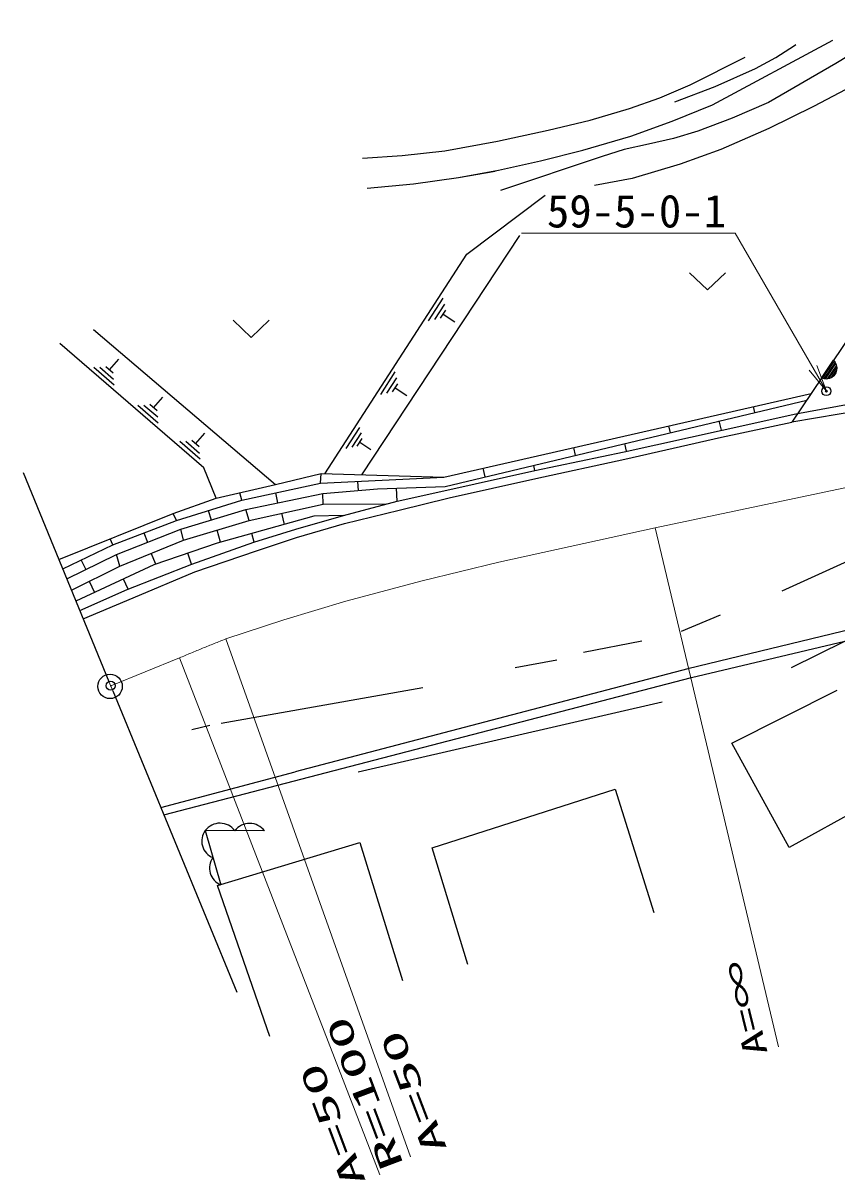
# Model space of a CAD drawing. Units: millimetres, scale not verified. Extents: x 40000 to 680000, y 20000 to 380000.
# Drawn here: x 383505 to 428817, y 267950 to 332365 of the extents above; entities that cross this region are included whole.
import ezdxf
from ezdxf.enums import TextEntityAlignment as Align

# ---------------------------------------------------------------- set-up
doc = ezdxf.new("R2010")
doc.units = ezdxf.units.MM
doc.header["$LTSCALE"] = 1000
doc.header["$PDMODE"] = 32
doc.header["$PDSIZE"] = 500
doc.linetypes.add('CHAIN', pattern=[18.5, 12, -1.5, 3.5, -1.5])
for name, color, linetype, lineweight in [('M-BGD', 7, 'Continuous', 25), ('M-BMK', 2, 'CHAIN', 13), ('M-BMK-SRVR', 3, 'Continuous', 25), ('M-STR-HTXT', 7, 'Continuous', 13)]:
    doc.layers.add(name, color=color, linetype=linetype, lineweight=lineweight)
doc.layers.add('M-OTRS', color=6, linetype='Continuous')
doc.styles.add('ＭＳ ゴシック', font='')
doc.styles.get('ＭＳ ゴシック').set_extended_font_data('MS Gothic')

# ---------------------------------------------------------------- blocks, each defined once
blk = doc.blocks.new('open_arrow')
at = {"color": 0, "linetype": 'Continuous', "lineweight": -2}
blk.add_lwpolyline([(7.5, 1.25), (0, 0), (7.5, -1.25)], dxfattribs=at)

msp = doc.modelspace()

# ---------------------------------------------------------------- linework, layer by layer
at = {"layer": 'M-BGD'}
for p, q in [((432420, 332365), (428768, 330110)), ((421883, 327824), (428588, 331422)), ((425419, 330448), (426455, 331121)), ((426455, 331121), (426536, 331178)), ((420639, 328924), (423707, 330469)), ((422038, 328843), (424289, 329836)), ((422038, 328843), (424289, 329836)), ((422038, 328843), (424289, 329836)), ((424289, 329836), (425419, 330448)), ((428768, 330110), (425014, 327937)), ((418968, 328213), (420639, 328924)), ((419801, 327976), (422038, 328843)), ((419801, 327976), (422038, 328843)), ((419801, 327976), (422038, 328843)), ((429673, 328854), (427522, 327718)), ((417273, 327605), (418968, 328213)), ((425014, 327937), (422996, 327071)), ((425014, 327937), (422996, 327071)), ((425014, 327937), (422996, 327071)), ((415078, 326968), (417273, 327605)), ((415078, 326968), (417273, 327605)), ((419638, 326898), (421883, 327824)), ((419638, 326898), (421883, 327824)), ((419638, 326898), (421883, 327824)), ((427522, 327718), (425037, 326504)), ((427522, 327718), (425037, 326504)), ((427522, 327718), (425037, 326504)), ((412743, 326409), (415078, 326968)), ((412743, 326409), (415078, 326968)), ((417352, 326076), (419638, 326898)), ((417352, 326076), (419638, 326898)), ((417352, 326076), (419638, 326898)), ((422996, 327071), (421066, 326356)), ((422996, 327071), (421066, 326356)), ((422996, 327071), (421066, 326356)), ((409928, 325793), (412743, 326409)), ((414666, 325284), (417352, 326076)), ((414666, 325284), (417352, 326076)), ((414666, 325284), (417352, 326076)), ((419727, 325948), (418336, 325632)), ((419727, 325948), (418336, 325632)), ((421066, 326356), (419727, 325948)), ((421066, 326356), (419727, 325948)), ((425037, 326504), (422361, 325321)), ((425037, 326504), (422361, 325321)), ((425037, 326504), (422361, 325321)), ((406978, 325252), (409928, 325793)), ((416971, 325322), (415751, 324937)), ((416971, 325322), (415751, 324937)), ((416971, 325322), (415751, 324937)), ((418336, 325632), (416971, 325322)), ((418336, 325632), (416971, 325322)), ((418336, 325632), (416971, 325322)), ((422361, 325321), (420092, 324520)), ((422361, 325321), (420092, 324520)), ((402411, 324851), (404609, 324993)), ((402411, 324851), (404609, 324993)), ((404609, 324993), (406978, 325252)), ((404609, 324993), (406978, 325252)), ((409983, 324169), (412322, 324693)), ((409983, 324169), (412322, 324693)), ((415751, 324937), (410093, 323038)), ((412322, 324693), (414666, 325284)), ((412322, 324693), (414666, 325284)), ((412322, 324693), (414666, 325284)), ((407757, 323773), (409983, 324169)), ((407757, 323773), (409983, 324169)), ((407757, 323773), (409787, 324129)), ((420092, 324520), (417421, 323710)), ((420092, 324520), (417421, 323710)), ((402653, 323171), (405241, 323423)), ((402653, 323171), (405241, 323423)), ((402653, 323171), (405241, 323423)), ((402653, 323171), (405241, 323423)), ((405241, 323423), (407757, 323773)), ((405241, 323423), (407757, 323773)), ((405241, 323423), (407757, 323773)), ((405241, 323423), (407757, 323773)), ((407757, 323773), (407945, 323803)), ((417421, 323710), (415312, 323323)), ((408208, 319494), (412567, 322776)), ((402369, 307213), (411159, 320534)), ((400300, 307271), (408208, 319494)), ((432541, 319421), (426306, 310138)), ((420617, 318467), (421618, 317508)), ((421618, 317508), (422617, 318469)), ((406086, 315784), (406901, 317044)), ((406972, 316712), (406418, 315856)), ((406750, 315927), (407043, 316380)), ((395198, 315819), (396199, 314859)), ((396199, 314859), (397198, 315820)), ((406896, 316153), (407551, 315730)), ((387418, 315304), (397550, 306672)), ((393558, 307594), (385546, 314522)), ((388570, 312201), (387435, 313182)), ((387774, 313207), (388546, 312540)), ((388521, 312878), (388113, 313231)), ((388317, 313055), (388827, 313645)), ((427955, 312593), (428624, 313589)), ((428042, 312593), (428657, 313509)), ((428704, 313449), (428115, 312572)), ((428188, 312552), (428750, 313389)), ((428770, 313289), (428288, 312572)), ((428388, 312591), (428789, 313189)), ((428624, 313589), (428717, 313469)), ((428717, 313469), (428776, 313342)), ((428776, 313342), (428809, 313176)), ((428809, 313176), (428802, 313036)), ((403414, 311687), (404229, 312946)), ((404300, 312614), (403746, 311758)), ((426537, 310608), (438363, 312819)), ((428101, 312552), (427955, 312593)), ((428241, 312545), (428101, 312552)), ((428408, 312578), (428241, 312545)), ((428534, 312637), (428408, 312578)), ((428782, 313049), (428514, 312651)), ((428654, 312730), (428534, 312637)), ((428762, 312890), (428654, 312730)), ((428802, 313036), (428762, 312890)), ((404077, 311829), (404371, 312283)), ((404224, 312056), (404879, 311632)), ((438617, 312242), (426306, 310138)), ((390768, 310947), (391279, 311537)), ((406932, 307084), (427383, 311742)), ((407003, 306558), (427137, 311374)), ((391022, 310094), (389887, 311075)), ((390226, 311099), (390997, 310432)), ((390973, 310771), (390564, 311124)), ((422429, 309701), (426537, 310608)), ((424160, 311008), (424239, 310681)), ((401492, 308678), (402252, 309854)), ((419544, 309558), (419458, 309937)), ((422388, 309692), (422265, 310209)), ((422402, 309308), (426306, 310138)), ((393104, 308940), (393614, 309530)), ((402319, 309544), (401802, 308745)), ((402111, 308811), (402385, 309234)), ((416975, 308493), (422429, 309701)), ((417018, 308087), (422402, 309308)), ((393357, 308086), (392222, 309067)), ((392561, 309092), (393332, 308425)), ((393308, 308763), (392899, 309117)), ((402248, 309023), (402860, 308627)), ((414272, 308297), (414173, 308733)), ((417108, 308522), (417005, 308951)), ((412005, 307444), (416975, 308493)), ((412055, 307010), (417018, 308087)), ((383505, 307332), (388284, 295707)), ((394263, 305911), (393558, 307594)), ((397550, 306672), (400104, 307277)), ((400066, 306738), (400104, 307277)), ((400104, 307277), (406932, 307084)), ((407093, 306356), (412005, 307444)), ((409229, 307091), (409117, 307582)), ((412007, 307444), (411937, 307739)), ((394263, 305911), (397550, 306672)), ((395674, 305808), (400066, 306738)), ((400066, 306738), (406932, 307084)), ((402121, 306842), (402164, 306346)), ((407234, 305937), (412055, 307010)), ((395674, 305808), (395579, 306215)), ((395906, 305288), (400194, 306177)), ((397560, 306208), (397675, 305655)), ((400194, 306177), (403246, 306440)), ((400212, 305578), (400194, 306177)), ((403246, 306440), (407003, 306558)), ((404334, 305750), (404289, 306473)), ((404334, 305750), (407093, 306356)), ((391862, 305067), (394263, 305911)), ((392040, 304661), (395674, 305808)), ((396095, 304671), (400212, 305578)), ((400212, 305578), (403732, 305590)), ((401336, 304953), (404334, 305750)), ((404453, 305248), (407234, 305937)), ((385492, 302499), (391862, 305067)), ((392040, 304661), (391862, 305067)), ((392283, 304181), (395906, 305288)), ((393817, 305222), (393977, 304699)), ((399686, 304904), (394315, 303405)), ((396095, 304671), (395906, 305288)), ((398057, 304449), (397919, 305073)), ((398696, 304179), (401336, 304953)), ((401336, 304953), (399686, 304904)), ((401409, 304507), (404453, 305248)), ((388494, 303315), (392040, 304661)), ((388700, 302778), (392283, 304181)), ((392433, 303582), (392283, 304181)), ((392433, 303582), (396095, 304671)), ((394504, 303458), (394302, 304138)), ((396349, 303454), (398696, 304179)), ((398723, 303725), (401409, 304507)), ((388494, 303315), (388346, 303650)), ((388894, 302134), (392433, 303582)), ((390233, 303975), (390435, 303458)), ((394315, 303405), (390786, 302197)), ((392901, 302238), (396349, 303454)), ((396371, 303461), (396236, 303941)), ((396504, 302983), (398723, 303725)), ((425762, 300744), (432080, 303639)), ((385709, 301971), (388494, 303315)), ((385936, 301420), (388700, 302778)), ((388894, 302134), (388700, 302778)), ((390895, 302234), (390643, 302850)), ((392880, 302229), (392670, 302842)), ((393071, 301806), (396504, 302983)), ((386192, 300797), (388894, 302134)), ((390786, 302197), (386446, 300178)), ((386731, 302464), (386990, 301938)), ((389290, 300826), (392901, 302238)), ((444671, 302274), (420526, 296410)), ((389624, 300367), (393071, 301806)), ((386663, 299651), (389290, 300826)), ((387180, 301286), (387473, 300656)), ((389347, 300848), (389088, 301407)), ((386849, 299199), (389624, 300367)), ((420167, 298503), (422334, 299408)), ((414714, 297342), (417964, 297959)), ((420721, 295934), (429267, 297952)), ((426292, 296475), (429267, 297952)), ((420526, 296410), (398647, 290671)), ((410907, 296474), (413224, 296915)), ((391338, 288279), (420721, 295934)), ((388501, 295181), (395396, 278409)), ((394530, 293375), (405759, 295361)), ((422976, 292261), (428825, 295228)), ((402164, 290676), (419092, 294571)), ((392893, 293035), (393909, 293262)), ((426160, 286458), (422976, 292261)), ((391168, 288693), (398647, 290671)), ((406275, 286448), (416474, 289705)), ((416474, 289705), (418619, 282830)), ((432008, 289705), (426160, 286458)), ((396944, 287380), (393650, 287406)), ((393650, 287406), (394511, 284388)), ((394326, 284336), (402245, 286739)), ((402245, 286739), (404623, 279054)), ((408277, 279939), (406275, 286448)), ((397238, 275941), (394326, 284336))]:
    msp.add_line(p, q, dxfattribs=at)
for centre, radius, start, end in [((394431, 286813), 981, 142.79225, 249.05245), ((394468, 286782), 1029, 36.41847, 142.6787), ((396115, 286769), 1029, 36.41847, 142.6787), ((394861, 285304), 981, 142.79225, 249.05245)]:
    msp.add_arc(centre, radius, start, end, dxfattribs=at)
at = {"layer": 'M-BMK'}
for p, q in [((418696, 304267), (431350, 306936)), ((392207, 297015), (388383, 295467)), ((388284, 295707), (388501, 295181))]:
    msp.add_line(p, q, dxfattribs=at)
msp.add_lwpolyline([(394795, 298075), (398024, 299140), (401474, 300167), (405725, 301303), (410001, 302340), (418696, 304267)], dxfattribs=at)
msp.add_arc((431383, 205010), 99998, 111.46181, 113.06417, dxfattribs=at)
at = {"layer": 'M-BMK-SRVR'}
for p, q in [((428182, 311870), (428282, 311870)), ((428232, 311920), (428232, 311820))]:
    msp.add_line(p, q, dxfattribs=at)
for centre, radius in [((428232, 311870), 50), ((388343, 295431), 682)]:
    msp.add_circle(centre, radius, dxfattribs=at)
at = {"layer": 'M-OTRS'}
for p in [(428232, 311870), (388383, 295467)]:
    msp.add_point(p, dxfattribs=at)
at = {"layer": 'M-STR-HTXT'}
for p, q in [((418696, 304267), (425570, 275350)), ((405079, 269232), (394795, 298075)), ((392204, 297014), (403361, 268238))]:
    msp.add_line(p, q, dxfattribs=at)
msp.add_lwpolyline([(428232, 311870), (423148, 320676), (411253, 320676)], dxfattribs=at)

# ---------------------------------------------------------------- block references
at = {"layer": 'M-STR-HTXT', "xscale": 200, "yscale": 200, "rotation": 120}
msp.add_blockref('open_arrow', (428232, 311870), dxfattribs=at)

# ---------------------------------------------------------------- texts
at = {"layer": 'M-STR-HTXT', "style": 'ＭＳ ゴシック'}
msp.add_text('59-5-0-1', height=1833, dxfattribs=at).set_placement((412671, 320435), align=Align.BOTTOM_LEFT)
for s, rotation, width, p in [('A=∞', 103.751, 1.5, (425350, 275142)), ('R=100', 110.651, 2, (405080, 268938)), ('A=50', 110.851, 2, (407478, 269857)), ('A=50', 110.651, 2, (402965, 268019))]:
    msp.add_text(s, height=1320, rotation=rotation, dxfattribs=dict(at, width=width)).set_placement(p, align=Align.BOTTOM_LEFT)

doc.saveas('drawing.dxf')
